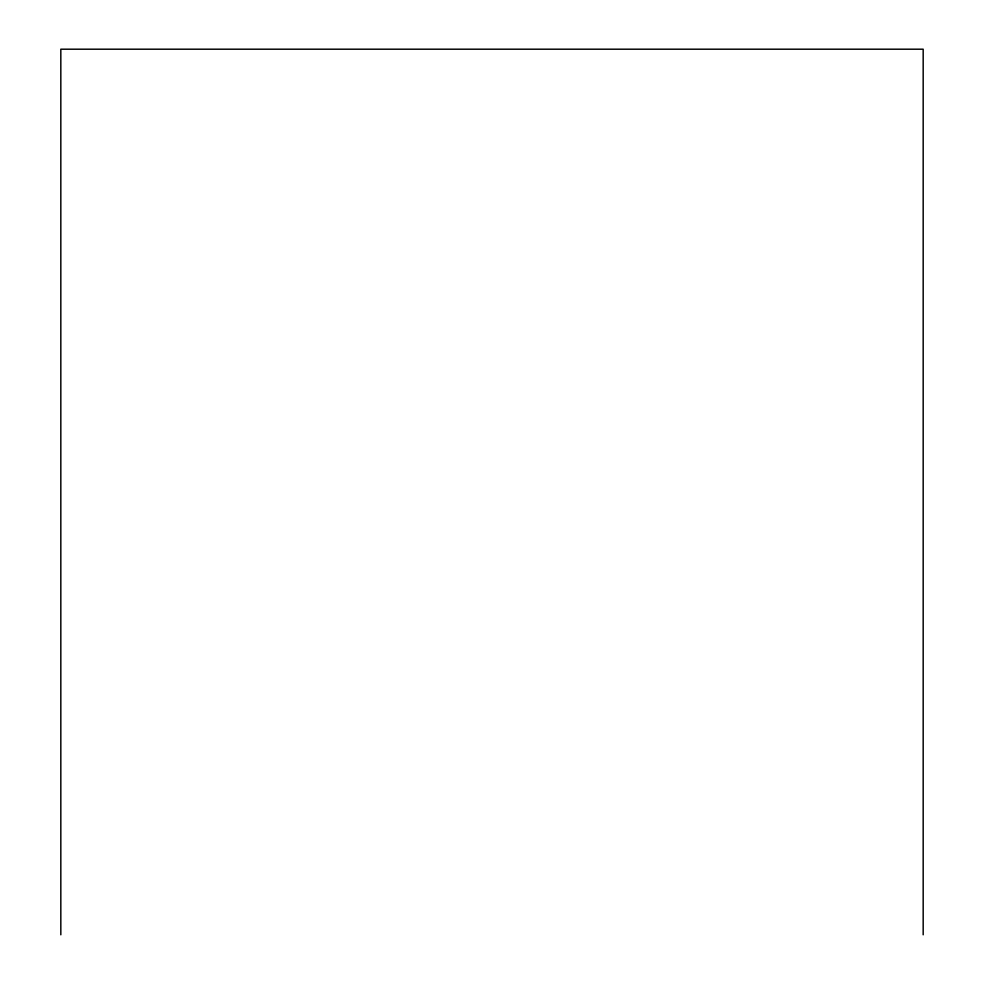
<?xml version="1.0" encoding="UTF-8"?>
<svg xmlns="http://www.w3.org/2000/svg" width="984" height="984" viewBox="0 0 984 984"><rect width="100%" height="100%" fill="white"/><g stroke="black" fill="none" stroke-linecap="round" stroke-linejoin="round"><path stroke-width="1.48" d="M923.176 934.8L923.176 49.2L60.824 49.2L60.824 934.8"/></g></svg>
